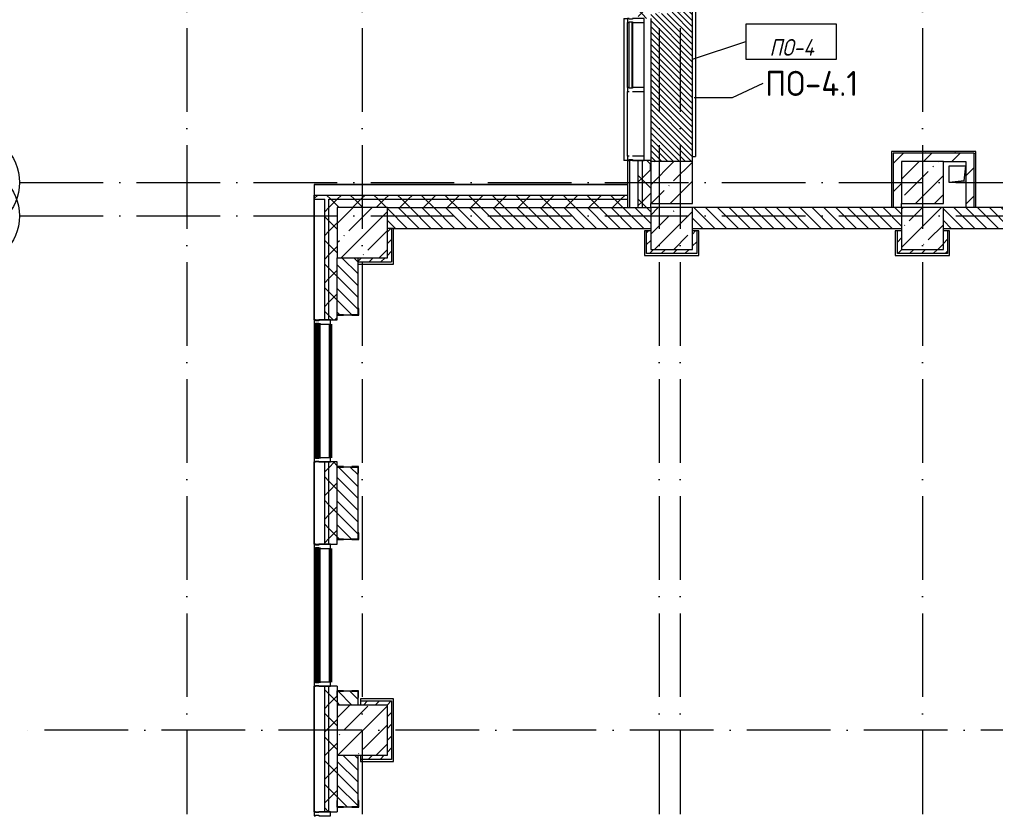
# Model space of a CAD drawing. Header units: millimetres. Extents: x -6467 to 106027, y -7090 to 195095.
# Drawn here: x 67059 to 78732, y 138298 to 147794 of the extents above; entities that cross this region are included whole.
import ezdxf

# ---------------------------------------------------------------- set-up
doc = ezdxf.new("R2010")
doc.units = ezdxf.units.MM
doc.linetypes.add('50_200_ШТРИХ_1Т_ш5_п1_п1_', pattern=[1400, 1000, -200, 0, -200])
for name, color, linetype, lineweight in [('A-DETL-1', 7, 'Continuous', 50), ('A-FLOR', 7, 'Continuous', 9), ('A-FLOR-IDEN', 7, 'Continuous', 9), ('A-GLAZ', 7, 'Continuous', 5), ('A-GLAZ-CWMG', 7, 'Continuous', 9), ('A-GLAZ-CWMG-1', 7, 'Continuous', 20), ('A-WALL', 7, 'Continuous', 5), ('A-WALL-FNSH-1', 7, 'Continuous', 5), ('A-WALL-IDEN', 7, 'Continuous', 9), ('I-WALL', 7, 'Continuous', 5), ('S-COLS', 7, 'Continuous', 9), ('S-COLS-1', 7, 'Continuous', 5)]:
    doc.layers.add(name, color=color, linetype=linetype, lineweight=lineweight)
for name, color, linetype, lineweight, true_color in [('A-FLOR-PATT-1', 7, 'Continuous', 5, 0xd61c12), ('A-GENM-1', 7, 'Continuous', 9, 0xaaaaaa), ('A-GENM-2', 7, 'Continuous', 20, 0xaaaaaa), ('I-WALL-1', 7, 'Continuous', 5, 0x787878), ('M-EQPM-1', 7, 'Continuous', 9, 0xaaaaaa), ('M-EQPM-2', 7, 'Continuous', 9, 0xe2e2e2), ('Оси-1', 7, 'Continuous', 20, 0xaaaaaa), ('Оси-3', 7, '50_200_ШТРИХ_1Т_ш5_п1_п1_', 9, 0xaaaaaa)]:
    doc.layers.add(name, color=color, linetype=linetype, lineweight=lineweight, true_color=true_color)
doc.styles.add('GOST Common', font='', dxfattribs={"height": 300})
doc.styles.add('GOST Common_I', font='', dxfattribs={"width": 0.9, "height": 200})
doc.styles.get('GOST Common').set_extended_font_data('GOST Common')
doc.styles.get('GOST Common_I').set_extended_font_data('GOST Common', italic=True)
pattern_1 = [(135, (109.45, 102614.03), (-70.71068, -70.71068), [])]
pattern_2 = [(45, (-77750, -42681.04), (-228.0985, 228.0985), []), (45, (-77521.9, -42681.04), (-228.0985, 228.0985), [403.225, -80.645, 6.706, -73.939])]
pattern_3 = [(45, (109.45, 102614.03), (-141.42136, 141.42136), []), (135, (109.45, 102614.03), (-141.42136, -141.42136), [])]
pattern_4 = [(45, (109.45, 102614.03), (-169.7056, 169.7056), [])]
pattern_5 = [(0, (109.45, 102614.03), (406.4, 101.6), [6.706, -298.094, 6.706, -298.094, -1625.6]), (0, (109.45, 102614.03), (406.4, 101.6), [-609.6, 6.706, -602.894, 6.706, -298.094, -711.2]), (0, (109.45, 102614.03), (406.4, 101.6), [-1524, 6.706, -196.494, 6.706, -501.294]), (120, (261.85, 102664.83), (-291.18818, 301.15272), [6.706, -298.094, 6.706, -298.094, -1625.6]), (120, (261.85, 102664.83), (-291.18818, 301.15272), [-609.6, 6.706, -602.894, 6.706, -298.094, -711.2]), (120, (261.85, 102664.83), (-291.18818, 301.15272), [-1524, 6.706, -196.494, 6.706, -501.294]), (240, (312.65, 102868.03), (-115.21182, -402.75272), [6.706, -298.094, 6.706, -298.094, -1625.6]), (240, (312.65, 102868.03), (-115.21182, -402.75272), [-609.6, 6.706, -602.894, 6.706, -298.094, -711.2]), (240, (312.65, 102868.03), (-115.21182, -402.75272), [-1524, 6.706, -196.494, 6.706, -501.294])]
pattern_6 = [(45, (109.45, 102614.03), (-70.71068, 70.71068), [])]

# ---------------------------------------------------------------- blocks, each defined once
blk = doc.blocks.new('BSC_Колонна _Прямоугольная - 600х600-22631166-АИ_План этажа Радиаторы_3')
at = {"layer": 'S-COLS-1'}
h = blk.add_hatch(dxfattribs=at)
h.set_pattern_fill('FP_50', color=256, style=0, pattern_type=2)
h.set_pattern_definition([(45, (-71050, -42631.04), (-228.0985, 228.0985), []), (45, (-70821.9, -42631.04), (-228.0985, 228.0985), [403.225, -80.645, 6.706, -73.939])])
h.paths.add_polyline_path([(-300, -300), (300, -300), (300, 300), (-300, 300), (-300, 1)])
for p, q in [((300, 300), (-300, 300)), ((-300, 300), (-300, -300)), ((300, -300), (300, 300)), ((-300, -300), (300, -300))]:
    blk.add_line(p, q, dxfattribs=at)
blk = doc.blocks.new('BSC_Колонна _Прямоугольная - 600х600-V24-АИ_План этажа Радиаторы_3')
at = {"layer": 'S-COLS-1'}
h = blk.add_hatch(dxfattribs=at)
h.set_pattern_fill('FP_53', color=256, style=0, pattern_type=2)
h.set_pattern_definition([(315, (-36681.04, 71050), (228.0985, 228.0985), []), (315, (-36681.04, 70821.9), (228.0985, 228.0985), [403.225, -80.645, 6.706, -73.939])])
h.paths.add_polyline_path([(-300, 300), (-300, -300), (300, -300), (300, 300)])
for p, q in [((300, 300), (-300, 300)), ((-300, 300), (-300, -300)), ((300, -300), (300, 300)), ((-300, -300), (300, -300))]:
    blk.add_line(p, q, dxfattribs=at)
blk = doc.blocks.new('BSC_Колонна _Прямоугольная - 500х500-V32-АИ_План этажа Радиаторы_3')
at = {"layer": 'S-COLS-1'}
h = blk.add_hatch(dxfattribs=at)
h.set_pattern_fill('FP_61', color=256, style=0, pattern_type=2)
h.set_pattern_definition(pattern_2)
h.paths.add_polyline_path([(-250, -250), (250, -250), (250, 250), (-250, 250), (-250, -49)])
for p, q in [((250, 250), (-250, 250)), ((-250, 250), (-250, -250)), ((250, -250), (250, 250)), ((-250, -250), (250, -250))]:
    blk.add_line(p, q, dxfattribs=at)
blk = doc.blocks.new('BSC_Колонна _Прямоугольная - 500х500-V94-АИ_План этажа Радиаторы_3')
at = {"layer": 'S-COLS-1'}
h = blk.add_hatch(dxfattribs=at)
h.set_pattern_fill('FP_129', color=256, style=0, pattern_type=2)
h.set_pattern_definition([(45, (-74750, -43231.04), (-228.0985, 228.0985), []), (45, (-74521.9, -43231.04), (-228.0985, 228.0985), [403.225, -80.645, 6.706, -73.939])])
h.paths.add_polyline_path([(-250, -250), (250, -250), (250, 250), (-250, 250), (-250, 104)])
for p, q in [((250, 250), (-250, 250)), ((-250, 250), (-250, -250)), ((250, -250), (250, 250)), ((-250, -250), (250, -250))]:
    blk.add_line(p, q, dxfattribs=at)
blk = doc.blocks.new('Прямоугольный импост - Импост структурный с накладкой - 180мм-22437111-АИ_План этажа Радиаторы_3')
at = {"layer": 'A-GLAZ-CWMG-1'}
for p, q in [((-50, 0), (-50, 17)), ((-50, 17), (0, 17)), ((0, 0), (-10, 0)), ((-10, 0), (-10, -40)), ((0, 17), (0, 0)), ((-50, -180), (-50, -40)), ((-10, -40), (0, -40)), ((0, -40), (0, -180)), ((0, -180), (-50, -180))]:
    blk.add_line(p, q, dxfattribs=at)
blk = doc.blocks.new('Прямоугольный импост - Импост структурный с накладкой - 180мм-22071093-АИ_План этажа Радиаторы_3')
at = {"layer": 'A-GLAZ-CWMG'}
for p, q in [((49825, 55111), (49050, 55111)), ((49825, 54931), (49050, 54931)), ((49825, 54914), (49050, 54914))]:
    blk.add_line(p, q, dxfattribs=at)
blk = doc.blocks.new('Прямоугольный импост - Импост структурный с накладкой - 180мм-V176-АИ_План этажа Радиаторы_3')
at = {"layer": 'A-GLAZ-CWMG'}
for p, q in [((6638, 55111), (5863, 55111)), ((6638, 54914), (5863, 54914))]:
    blk.add_line(p, q, dxfattribs=at)
blk = doc.blocks.new('Прямоугольный импост - Импост структурный с накладкой - 180мм-V179-АИ_План этажа Радиаторы_3')
at = {"layer": 'A-GLAZ-CWMG-1'}
for p, q in [((-25, 0), (-25, 17)), ((-25, 17), (25, 17)), ((-15, 0), (-25, 0)), ((-15, -40), (-15, 0)), ((25, 17), (25, 0)), ((-25, -180), (-25, -40)), ((-25, -40), (-15, -40)), ((25, -40), (25, -180)), ((25, -180), (-25, -180))]:
    blk.add_line(p, q, dxfattribs=at)
blk = doc.blocks.new('Прямоугольный импост - Импост структурный с накладкой - 180мм-22437157-АИ_План этажа Радиаторы_3')
at = {"layer": 'A-GLAZ-CWMG-1'}
for p, q in [((0, 17), (-50, 17)), ((-50, 17), (-50, 0)), ((-50, 0), (-40, 0)), ((-40, 0), (-40, -40)), ((-10, -40), (-10, 0)), ((-10, 0), (0, 0)), ((0, 0), (0, 17)), ((-40, -40), (-50, -40)), ((-50, -40), (-50, -180)), ((0, -40), (-10, -40)), ((0, -180), (0, -40)), ((-50, -180), (0, -180))]:
    blk.add_line(p, q, dxfattribs=at)
blk = doc.blocks.new('Прямоугольный импост - Импост структурный с накладкой - 180мм-22443230-АИ_План этажа Радиаторы_3')
at = {"layer": 'A-GLAZ-CWMG-1'}
for p, q in [((0, 17), (-50, 17)), ((-50, 17), (-50, 0)), ((-50, 0), (-40, 0)), ((-40, 0), (-40, -40)), ((-10, -40), (-10, 0)), ((-10, 0), (0, 0)), ((0, 0), (0, 17)), ((-40, -40), (-50, -40)), ((-50, -40), (-50, -180)), ((0, -40), (-10, -40)), ((0, -180), (0, -40)), ((-50, -180), (0, -180))]:
    blk.add_line(p, q, dxfattribs=at)
blk = doc.blocks.new('Прямоугольный импост - Импост структурный с накладкой - 180мм-22443239-АИ_План этажа Радиаторы_3')
at = {"layer": 'A-GLAZ-CWMG-1'}
for p, q in [((-50, 0), (-50, 17)), ((-50, 17), (0, 17)), ((-40, 0), (-50, 0)), ((-40, -40), (-40, 0)), ((0, 0), (-10, 0)), ((-10, 0), (-10, -40)), ((0, 17), (0, 0)), ((-50, -180), (-50, -40)), ((-50, -40), (-40, -40)), ((-10, -40), (0, -40)), ((0, -40), (0, -180)), ((0, -180), (-50, -180))]:
    blk.add_line(p, q, dxfattribs=at)
blk = doc.blocks.new('Прямоугольный импост - Импост структурный с накладкой - 180мм-22485506-АИ_План этажа Радиаторы_3')
at = {"layer": 'A-GLAZ-CWMG-1'}
for p, q in [((0, 17), (-50, 17)), ((-50, 17), (-50, 0)), ((-50, 0), (-40, 0)), ((-40, 0), (-40, -40)), ((-10, -40), (-10, 0)), ((-10, 0), (0, 0)), ((0, 0), (0, 17)), ((-40, -40), (-50, -40)), ((-50, -40), (-50, -180)), ((0, -40), (-10, -40)), ((0, -180), (0, -40)), ((-50, -180), (0, -180))]:
    blk.add_line(p, q, dxfattribs=at)
blk = doc.blocks.new('Прямоугольный импост - Импост структурный с накладкой - 180мм-22485508-АИ_План этажа Радиаторы_3')
at = {"layer": 'A-GLAZ-CWMG-1'}
for p, q in [((-50, 0), (-50, 17)), ((-50, 17), (0, 17)), ((-40, 0), (-50, 0)), ((-40, -40), (-40, 0)), ((0, 0), (-10, 0)), ((-10, 0), (-10, -40)), ((0, 17), (0, 0)), ((-50, -180), (-50, -40)), ((-50, -40), (-40, -40)), ((-10, -40), (0, -40)), ((0, -40), (0, -180)), ((0, -180), (-50, -180))]:
    blk.add_line(p, q, dxfattribs=at)
blk = doc.blocks.new('Прямоугольный импост - Импост структурный с накладкой - 180мм-22485512-АИ_План этажа Радиаторы_3')
at = {"layer": 'A-GLAZ-CWMG-1'}
for p, q in [((0, 17), (-50, 17)), ((-50, 17), (-50, 0)), ((-50, 0), (-40, 0)), ((-40, 0), (-40, -40)), ((-10, -40), (-10, 0)), ((-10, 0), (0, 0)), ((0, 0), (0, 17)), ((-40, -40), (-50, -40)), ((-50, -40), (-50, -180)), ((0, -40), (-10, -40)), ((0, -180), (0, -40)), ((-50, -180), (0, -180))]:
    blk.add_line(p, q, dxfattribs=at)
blk = doc.blocks.new('BSC_Колонна _Прямоугольная - 500х500-V262-АИ_План этажа Радиаторы_3')
at = {"layer": 'S-COLS-1'}
h = blk.add_hatch(dxfattribs=at)
h.set_pattern_fill('FP_212', color=256, style=0, pattern_type=2)
h.set_pattern_definition([(45, (-77750, -43231.04), (-228.0985, 228.0985), []), (45, (-77521.9, -43231.04), (-228.0985, 228.0985), [403.225, -80.645, 6.706, -73.939])])
h.paths.add_polyline_path([(-250, -250), (250, -250), (250, 250), (-250, 250)])
for p, q in [((250, 250), (-250, 250)), ((-250, 250), (-250, -250)), ((250, -250), (250, 250)), ((-250, -250), (250, -250))]:
    blk.add_line(p, q, dxfattribs=at)
blk = doc.blocks.new('BSC_Колонна _Прямоугольная - 500х500-V263-АИ_План этажа Радиаторы_3')
at = {"layer": 'S-COLS-1'}
h = blk.add_hatch(dxfattribs=at)
h.set_pattern_fill('FP_213', color=256, style=0, pattern_type=2)
h.set_pattern_definition([(45, (-74750, -42681.04), (-228.0985, 228.0985), []), (45, (-74521.9, -42681.04), (-228.0985, 228.0985), [403.225, -80.645, 6.706, -73.939])])
h.paths.add_polyline_path([(-250, -250), (250, -250), (250, 250), (-250, 250), (-250, -49)])
for p, q in [((250, 250), (-250, 250)), ((-250, 250), (-250, -250)), ((250, -250), (250, 250)), ((-250, -250), (250, -250))]:
    blk.add_line(p, q, dxfattribs=at)
blk = doc.blocks.new('BSC_Колонна _Прямоугольная - 500х500-V264-АИ_План этажа Радиаторы_3')
at = {"layer": 'S-COLS-1'}
h = blk.add_hatch(dxfattribs=at)
h.set_pattern_fill('FP_61', color=256, style=0, pattern_type=2)
h.set_pattern_definition(pattern_2)
h.paths.add_polyline_path([(-250, -250), (250, -250), (250, 250), (-250, 250), (-250, -49)])
for p, q in [((250, 250), (-250, 250)), ((-250, 250), (-250, -250)), ((250, -250), (250, 250)), ((-250, -250), (250, -250))]:
    blk.add_line(p, q, dxfattribs=at)
blk = doc.blocks.new('Канал вертикальный прямоугольный - Шахта - значок проема-24087362-АИ_План этажа Радиаторы_3')
at = {"layer": 'M-EQPM-2'}
blk.add_hatch(color=256, dxfattribs=at).paths.add_polyline_path([(100, 100), (-100, 100), (-100, -100), (-80, 80)])
at = {"layer": 'M-EQPM-1'}
for p, q in [((-100, -100), (-100, 100)), ((-100, 100), (100, 100)), ((-80, 80), (-100, -100)), ((-80, 80), (100, 100)), ((100, 100), (100, -100)), ((100, -100), (-100, -100))]:
    blk.add_line(p, q, dxfattribs=at)
blk = doc.blocks.new('Фахверк _газобетон торцы_486 - Фахверк _газобетон торцы_-25579797-АИ_План этажа Радиаторы_3')
at = {"layer": 'A-GENM-2'}
for p, q in [((89406, 11135), (89325, 11135)), ((89325, 11135), (89325, 11129)), ((89325, 11129), (89400, 11129)), ((89400, 11129), (89400, 11054)), ((89406, 11054), (89406, 11135)), ((89400, 11054), (89406, 11054)), ((89400, 10879), (89325, 10879)), ((89325, 10879), (89325, 10873)), ((89325, 10873), (89406, 10873)), ((89400, 10954), (89400, 10879)), ((89406, 10954), (89400, 10954)), ((89406, 10873), (89406, 10954))]:
    blk.add_line(p, q, dxfattribs=at)
blk = doc.blocks.new('Фахверк _газобетон торцы_487 - Фахверк _газобетон торцы_-25579823-АИ_План этажа Радиаторы_3')
at = {"layer": 'A-GENM-2'}
for p, q in [((89406, 11135), (89325, 11135)), ((89325, 11135), (89325, 11129)), ((89325, 11129), (89400, 11129)), ((89400, 11129), (89400, 11054)), ((89406, 11054), (89406, 11135)), ((89400, 11054), (89406, 11054)), ((89400, 10879), (89325, 10879)), ((89325, 10879), (89325, 10873)), ((89325, 10873), (89406, 10873)), ((89400, 10954), (89400, 10879)), ((89406, 10954), (89400, 10954)), ((89406, 10873), (89406, 10954))]:
    blk.add_line(p, q, dxfattribs=at)
blk = doc.blocks.new('Фахверк _газобетон торцы_488 - Фахверк _газобетон торцы_-25579843-АИ_План этажа Радиаторы_3')
at = {"layer": 'A-GENM-2'}
for p, q in [((89406, 11135), (89325, 11135)), ((89325, 11135), (89325, 11129)), ((89325, 11129), (89400, 11129)), ((89400, 11129), (89400, 11054)), ((89406, 11054), (89406, 11135)), ((89400, 11054), (89406, 11054)), ((89400, 10879), (89325, 10879)), ((89325, 10879), (89325, 10873)), ((89325, 10873), (89406, 10873)), ((89400, 10954), (89400, 10879)), ((89406, 10954), (89400, 10954)), ((89406, 10873), (89406, 10954))]:
    blk.add_line(p, q, dxfattribs=at)
blk = doc.blocks.new('Фахверк _газобетон торцы_489 - Фахверк _газобетон торцы_-25579869-АИ_План этажа Радиаторы_3')
at = {"layer": 'A-GENM-2'}
for p, q in [((89406, 11135), (89325, 11135)), ((89325, 11135), (89325, 11129)), ((89325, 11129), (89400, 11129)), ((89400, 11129), (89400, 11054)), ((89406, 11054), (89406, 11135)), ((89400, 11054), (89406, 11054)), ((89400, 10879), (89325, 10879)), ((89325, 10879), (89325, 10873)), ((89325, 10873), (89406, 10873)), ((89400, 10954), (89400, 10879)), ((89406, 10954), (89400, 10954)), ((89406, 10873), (89406, 10954))]:
    blk.add_line(p, q, dxfattribs=at)
blk = doc.blocks.new('Фахверк _газобетон торцы_490 - Фахверк _газобетон торцы_-25579889-АИ_План этажа Радиаторы_3')
at = {"layer": 'A-GENM-2'}
for p, q in [((89406, 11135), (89325, 11135)), ((89325, 11135), (89325, 11129)), ((89325, 11129), (89400, 11129)), ((89400, 11129), (89400, 11054)), ((89406, 11054), (89406, 11135)), ((89400, 11054), (89406, 11054)), ((89400, 10879), (89325, 10879)), ((89325, 10879), (89325, 10873)), ((89325, 10873), (89406, 10873)), ((89400, 10954), (89400, 10879)), ((89406, 10954), (89400, 10954)), ((89406, 10873), (89406, 10954))]:
    blk.add_line(p, q, dxfattribs=at)
blk = doc.blocks.new('Фахверк _газобетон торцы_762 - Фахверк _газобетон торцы_-25587595-АИ_План этажа Радиаторы_3')
at = {"layer": 'A-GENM-2'}
for p, q in [((89406, 11135), (89325, 11135)), ((89325, 11135), (89325, 11129)), ((89406, 11129), (89406, 11135))]:
    blk.add_line(p, q, dxfattribs=at)
blk = doc.blocks.new('Отлив_СКБ - Отлив витража-V317-АИ_План этажа Радиаторы_3')
at = {"layer": 'A-GLAZ'}
for p, q in [((0, 57), (0, 100)), ((1700, 100), (0, 100)), ((0, 2), (10, 2)), ((865, 2), (1660, 2)), ((1690, 2), (1700, 2)), ((1700, 100), (1700, 57)), ((1650, 0), (875, 0))]:
    blk.add_line(p, q, dxfattribs=at)
blk = doc.blocks.new('Ось сетки - Круг_Ø6_00__ISO-2_5_0_9K_-17386508-АИ_План этажа Радиаторы_3')
at = {"layer": 'Оси-1'}
blk.add_circle((0, 0), 3, dxfattribs=at)
blk = doc.blocks.new('AAR_СКБ_Марка_Перекрытия_1 мм - Марка пола-27961726-АИ_План этажа Радиаторы_3')
at = {"layer": 'A-FLOR-IDEN'}
for p, q in [((2.723, 2.101), (-2.69, 2.101)), ((-2.69, 2.101), (-2.69, 0)), ((2.723, 0), (2.723, 2.101)), ((-2.69, 0), (2.723, 0))]:
    blk.add_line(p, q, dxfattribs=at)

msp = doc.modelspace()

# ---------------------------------------------------------------- hatches: boundary and pattern name
at = {"layer": 'A-FLOR-PATT-1'}
h = msp.add_hatch(dxfattribs=at)
h.set_pattern_fill('FP_346', color=256, style=0, pattern_type=2)
h.set_pattern_definition([(315, (74859.45, 147320.076), (35.3553, 35.3553), [])])
h.paths.add_polyline_path([(74609, 146095), (75109, 146095), (75109, 148545), (74859, 148545), (74859, 147960), (74865, 147960), (74864, 147879), (74859, 147879), (74859, 147868), (74609, 147868), (74609, 146108)])
at = {"layer": 'A-WALL'}
h = msp.add_hatch(dxfattribs=at)
h.set_pattern_fill('FP_122', color=256, style=0, pattern_type=2)
h.set_pattern_definition(pattern_3)
h.paths.add_polyline_path([(74609, 145545), (74609, 146108), (74509, 146108), (74509, 145545)])
h.paths.add_polyline_path([(74609, 147808), (74609, 149045), (74509, 149045), (74509, 147808)])
h.paths.add_polyline_path([(74509, 150745), (74609, 150745), (74609, 151908), (74509, 151908), (74509, 150871)])
h.paths.add_polyline_path([(74609, 153608), (74609, 154808), (74509, 154808), (74509, 153608)])
h.paths.add_polyline_path([(74609, 156508), (74609, 157795), (74509, 157795), (74509, 156508)])
h = msp.add_hatch(dxfattribs=at)
h.set_pattern_fill('FP_122', color=256, style=0, pattern_type=2)
h.set_pattern_definition(pattern_3)
h.paths.add_polyline_path([(74509, 145545), (74509, 146108), (74459, 146108), (74459, 145545)])
h.paths.add_polyline_path([(74509, 147808), (74509, 149045), (74459, 149045), (74459, 147808)])
h.paths.add_polyline_path([(74509, 150745), (74509, 151908), (74459, 151908), (74459, 150745)])
h.paths.add_polyline_path([(74459, 153608), (74509, 153608), (74509, 154808), (74459, 154808), (74459, 153684)])
h.paths.add_polyline_path([(74459, 156508), (74509, 156508), (74509, 157695), (74459, 157695), (74459, 157200)])
h = msp.add_hatch(dxfattribs=at)
h.set_pattern_fill('FP_122', color=256, style=0, pattern_type=2)
h.set_pattern_definition(pattern_3)
h.paths.add_polyline_path([(74332, 145645), (74332, 145695), (70584, 145695), (70584, 145645), (74005, 145645)])
h = msp.add_hatch(dxfattribs=at)
h.set_pattern_fill('FP_122', color=256, style=0, pattern_type=2)
h.set_pattern_definition(pattern_3)
h.paths.add_polyline_path([(70709, 114845), (70759, 114845), (70759, 116280), (70709, 116280), (70709, 114945)])
h.paths.add_polyline_path([(70709, 117980), (70759, 117980), (70759, 118965), (70709, 118965), (70709, 118527)])
h.paths.add_polyline_path([(70709, 120665), (70759, 120665), (70759, 122165), (70709, 122165), (70709, 121340)])
h.paths.add_polyline_path([(70759, 123865), (70759, 124850), (70709, 124850), (70709, 123865)])
h.paths.add_polyline_path([(70709, 126550), (70759, 126550), (70759, 128050), (70709, 128050), (70709, 126965)])
h.paths.add_polyline_path([(70709, 129750), (70759, 129750), (70759, 130735), (70709, 130735), (70709, 129777)])
h.paths.add_polyline_path([(70709, 132435), (70759, 132435), (70759, 133934), (70709, 133934), (70709, 132590)])
h.paths.add_polyline_path([(70709, 135634), (70759, 135634), (70759, 136618), (70709, 136618)])
h.paths.add_polyline_path([(70759, 138318), (70759, 139819), (70709, 139819), (70709, 138318)])
h.paths.add_polyline_path([(70759, 141519), (70759, 142502), (70709, 142502), (70709, 141519)])
h.paths.add_polyline_path([(70759, 144202), (70759, 145645), (70709, 145645), (70709, 144202)])
h = msp.add_hatch(dxfattribs=at)
h.set_pattern_fill('FP_122', color=256, style=0, pattern_type=2)
h.set_pattern_definition(pattern_3)
h.paths.add_polyline_path([(74332, 145545), (74332, 145645), (70759, 145645), (70759, 145545), (74005, 145545)])
h = msp.add_hatch(dxfattribs=at)
h.set_pattern_fill('FP_122', color=256, style=0, pattern_type=2)
h.set_pattern_definition(pattern_3)
h.paths.add_polyline_path([(70859, 114945), (70859, 116280), (70759, 116280), (70759, 114945)])
h.paths.add_polyline_path([(70859, 117980), (70859, 118965), (70759, 118965), (70759, 117980)])
h.paths.add_polyline_path([(70759, 120665), (70859, 120665), (70859, 122165), (70759, 122165), (70759, 120995)])
h.paths.add_polyline_path([(70859, 123865), (70859, 124850), (70759, 124850), (70759, 123865)])
h.paths.add_polyline_path([(70759, 126550), (70859, 126550), (70859, 128050), (70759, 128050), (70759, 126965)])
h.paths.add_polyline_path([(70759, 129750), (70859, 129750), (70859, 130735), (70759, 130735), (70759, 129777)])
h.paths.add_polyline_path([(70759, 132435), (70859, 132435), (70859, 133934), (70759, 133934), (70759, 132590)])
h.paths.add_polyline_path([(70859, 135634), (70859, 136618), (70759, 136618), (70759, 135634)])
h.paths.add_polyline_path([(70759, 138318), (70859, 138318), (70859, 139819), (70759, 139819), (70759, 139621)])
h.paths.add_polyline_path([(70759, 141519), (70859, 141519), (70859, 142502), (70759, 142502)])
h.paths.add_polyline_path([(70859, 144202), (70859, 145545), (70759, 145545), (70759, 144202)])
at = {"layer": 'I-WALL'}
h = msp.add_hatch(dxfattribs=at)
h.set_pattern_fill('FP_4', color=256, style=0, pattern_type=2)
h.set_pattern_definition(pattern_4)
h.paths.add_polyline_path([(77509, 145545), (77609, 145545), (77609, 146195), (77509, 146195), (77509, 145595)])
h = msp.add_hatch(dxfattribs=at)
h.set_pattern_fill('FP_4', color=256, style=0, pattern_type=2)
h.set_pattern_definition(pattern_4)
h.paths.add_polyline_path([(78109, 146095), (78379, 146095), (78379, 146195), (77609, 146195), (77609, 146095)])
h = msp.add_hatch(dxfattribs=at)
h.set_pattern_fill('FP_4', color=256, style=0, pattern_type=2)
h.set_pattern_definition(pattern_4)
h.paths.add_polyline_path([(78479, 145545), (78479, 146195), (78379, 146195), (78379, 145545)])
h = msp.add_hatch(dxfattribs=at)
h.set_pattern_fill('FP_2', color=256, style=0, pattern_type=2)
h.set_pattern_definition(pattern_1)
h.paths.add_polyline_path([(74609, 145295), (74609, 145545), (71459, 145545), (71459, 145295), (74005, 145295)])
h = msp.add_hatch(dxfattribs=at)
h.set_pattern_fill('FP_2', color=256, style=0, pattern_type=2)
h.set_pattern_definition(pattern_1)
h.paths.add_polyline_path([(88859, 145295), (88859, 145545), (83509, 145545), (83509, 145295), (85584, 145295)])
h.paths.add_polyline_path([(82276, 145295), (83009, 145295), (83009, 145545), (78109, 145545), (78109, 145295), (78967, 145295)])
h.paths.add_polyline_path([(77313, 145295), (77609, 145295), (77609, 145545), (75109, 145545), (75109, 145295), (75659, 145295)])
h = msp.add_hatch(dxfattribs=at)
h.set_pattern_fill('FP_5', color=256, style=0, pattern_type=2)
h.set_pattern_definition(pattern_6)
h.paths.add_polyline_path([(71509, 144895), (71509, 145295), (71459, 145295), (71459, 144895)])
h = msp.add_hatch(dxfattribs=at)
h.set_pattern_fill('FP_5', color=256, style=0, pattern_type=2)
h.set_pattern_definition(pattern_6)
h.paths.add_polyline_path([(74609, 144995), (74609, 145265), (74559, 145265), (74559, 144995)])
h = msp.add_hatch(dxfattribs=at)
h.set_pattern_fill('FP_5', color=256, style=0, pattern_type=2)
h.set_pattern_definition(pattern_6)
h.paths.add_polyline_path([(75159, 144995), (75159, 145265), (75109, 145265), (75109, 144995)])
h = msp.add_hatch(dxfattribs=at)
h.set_pattern_fill('FP_5', color=256, style=0, pattern_type=2)
h.set_pattern_definition(pattern_6)
h.paths.add_polyline_path([(77609, 144995), (77609, 145265), (77559, 145265), (77559, 144995)])
h = msp.add_hatch(dxfattribs=at)
h.set_pattern_fill('FP_5', color=256, style=0, pattern_type=2)
h.set_pattern_definition(pattern_6)
h.paths.add_polyline_path([(78159, 144995), (78159, 145265), (78109, 145265), (78109, 144995)])
h = msp.add_hatch(dxfattribs=at)
h.set_pattern_fill('FP_5', color=256, style=0, pattern_type=2)
h.set_pattern_definition(pattern_6)
h.paths.add_polyline_path([(75109, 144995), (75109, 145045), (74609, 145045), (74609, 144995)])
h = msp.add_hatch(dxfattribs=at)
h.set_pattern_fill('FP_5', color=256, style=0, pattern_type=2)
h.set_pattern_definition(pattern_6)
h.paths.add_polyline_path([(78109, 144995), (78109, 145045), (77609, 145045), (77609, 144995)])
h = msp.add_hatch(dxfattribs=at)
h.set_pattern_fill('FP_2', color=256, style=0, pattern_type=2)
h.set_pattern_definition(pattern_1)
h.paths.add_polyline_path([(71109, 144263), (71109, 144945), (70859, 144945), (70859, 144263)])
h = msp.add_hatch(dxfattribs=at)
h.set_pattern_fill('FP_5', color=256, style=0, pattern_type=2)
h.set_pattern_definition(pattern_6)
h.paths.add_polyline_path([(71459, 144895), (71459, 144945), (71109, 144945), (71109, 144895)])
h = msp.add_hatch(dxfattribs=at)
h.set_pattern_fill('FP_2', color=256, style=0, pattern_type=2)
h.set_pattern_definition(pattern_1)
h.paths.add_polyline_path([(71109, 141580), (71109, 142442), (70859, 142442), (70859, 141580)])
h = msp.add_hatch(dxfattribs=at)
h.set_pattern_fill('FP_2', color=256, style=0, pattern_type=2)
h.set_pattern_definition(pattern_1)
h.paths.add_polyline_path([(70859, 138379), (71109, 138379), (71109, 138995), (70859, 138995)])
h.paths.add_polyline_path([(70859, 139595), (71109, 139595), (71109, 139759), (70859, 139759), (70859, 139621)])
h = msp.add_hatch(dxfattribs=at)
h.set_pattern_fill('FP_5', color=256, style=0, pattern_type=2)
h.set_pattern_definition(pattern_6)
h.paths.add_polyline_path([(71139, 139595), (71509, 139595), (71509, 139645), (71139, 139645), (71139, 139621)])
h = msp.add_hatch(dxfattribs=at)
h.set_pattern_fill('FP_5', color=256, style=0, pattern_type=2)
h.set_pattern_definition(pattern_6)
h.paths.add_polyline_path([(71509, 138995), (71509, 139595), (71459, 139595), (71459, 138995)])
h = msp.add_hatch(dxfattribs=at)
h.set_pattern_fill('FP_5', color=256, style=0, pattern_type=2)
h.set_pattern_definition(pattern_6)
h.paths.add_polyline_path([(71459, 138945), (71509, 138945), (71509, 138995), (71139, 138995), (71139, 138945)])
at = {"layer": 'I-WALL-1'}
h = msp.add_hatch(dxfattribs=at)
h.set_pattern_fill('FP_3', color=256, style=0, pattern_type=2)
h.set_pattern_definition(pattern_5)
h.paths.add_polyline_path([(77509, 145545), (77509, 146215), (77489, 146215), (77489, 145545)])
h = msp.add_hatch(dxfattribs=at)
h.set_pattern_fill('FP_3', color=256, style=0, pattern_type=2)
h.set_pattern_definition(pattern_5)
h.paths.add_polyline_path([(77609, 146195), (78479, 146195), (78479, 146215), (77509, 146215), (77509, 146195)])
h = msp.add_hatch(dxfattribs=at)
h.set_pattern_fill('FP_3', color=256, style=0, pattern_type=2)
h.set_pattern_definition(pattern_5)
h.paths.add_polyline_path([(78499, 145545), (78499, 146215), (78479, 146215), (78479, 145545)])

# ---------------------------------------------------------------- linework, layer by layer
at = {"layer": 'A-DETL-1'}
for p, q in [((70599, 144162), (70599, 142542)), ((70639, 142542), (70639, 144162)), ((70779, 142552), (70779, 144152)), ((70599, 141479), (70599, 139859)), ((70639, 139859), (70639, 141479)), ((70779, 139869), (70779, 141469))]:
    msp.add_line(p, q, dxfattribs=at)
at = {"layer": 'A-FLOR'}
for p, q in [((75109, 146095), (75109, 148545)), ((74609, 147808), (74609, 146108))]:
    msp.add_line(p, q, dxfattribs=at)
at = {"layer": 'A-FLOR-IDEN'}
msp.add_line((75109, 147320), (75747, 147530), dxfattribs=at)
at = {"layer": 'A-WALL'}
for p, q in [((75144, 148485), (75144, 146155)), ((75109, 146155), (75144, 146155)), ((77509, 146195), (77509, 145545)), ((78479, 146195), (77509, 146195)), ((78479, 145545), (78479, 146195)), ((74359, 145545), (74359, 146108)), ((74459, 145545), (74459, 146108)), ((74509, 145545), (74509, 146108)), ((70582, 145820), (74332, 145820)), ((74332, 145822), (74332, 145545)), ((70582, 145695), (74332, 145695)), ((70582, 145695), (70582, 145545)), ((70584, 144202), (70584, 145695)), ((70582, 145645), (70709, 145645)), ((70709, 144202), (70709, 145645)), ((70759, 145645), (74332, 145645)), ((70759, 144202), (70759, 145645)), ((71459, 145545), (74609, 145545)), ((77609, 145545), (75109, 145545)), ((83009, 145545), (78109, 145545)), ((71509, 145295), (71509, 144895)), ((71534, 145295), (74609, 145295)), ((74559, 144995), (74559, 145265)), ((75109, 145295), (77609, 145295)), ((75159, 145265), (75159, 144995)), ((77559, 144995), (77559, 145265)), ((78109, 145295), (83009, 145295)), ((78159, 145265), (78159, 144995)), ((75159, 144995), (74559, 144995)), ((78159, 144995), (77559, 144995)), ((70859, 144202), (70859, 144945)), ((71109, 144263), (71109, 144945)), ((71109, 144895), (71509, 144895)), ((70584, 144202), (70859, 144202)), ((70859, 144263), (71109, 144263)), ((70859, 142502), (70584, 142502)), ((70584, 141519), (70584, 142502)), ((70709, 141519), (70709, 142502)), ((70759, 141519), (70759, 142502)), ((70859, 141519), (70859, 142502)), ((71109, 142442), (70859, 142442)), ((71109, 141580), (71109, 142442)), ((70584, 141519), (70859, 141519)), ((70859, 141580), (71109, 141580)), ((70859, 139819), (70584, 139819)), ((70584, 138318), (70584, 139819)), ((70709, 138318), (70709, 139819)), ((70759, 138318), (70759, 139819)), ((70859, 139819), (70859, 139595)), ((71109, 139759), (70859, 139759)), ((71109, 139595), (71109, 139759)), ((71139, 139645), (71509, 139645)), ((71509, 139645), (71509, 138945)), ((70859, 138995), (70859, 138318)), ((71109, 138379), (71109, 138995)), ((71509, 138945), (71139, 138945)), ((70859, 138379), (71109, 138379)), ((70584, 138318), (70859, 138318))]:
    msp.add_line(p, q, dxfattribs=at)
at = {"layer": 'A-WALL-FNSH-1'}
for p, q in [((77489, 146215), (77489, 145545)), ((78499, 146215), (77489, 146215)), ((78499, 145545), (78499, 146215)), ((74332, 146108), (74332, 145822)), ((74609, 146108), (74332, 146108)), ((74609, 146095), (74609, 146108)), ((78109, 146095), (78379, 146095)), ((78379, 146095), (78379, 146045)), ((74332, 145822), (70582, 145822)), ((70582, 145822), (70582, 145695)), ((78379, 145845), (78379, 145545)), ((74609, 145545), (74609, 145595)), ((77609, 145545), (77609, 145595)), ((70582, 145545), (70582, 144202)), ((71534, 145295), (71459, 145295)), ((71534, 144870), (71534, 145295)), ((74534, 145265), (74534, 144970)), ((74609, 145265), (74534, 145265)), ((75184, 145265), (75109, 145265)), ((75184, 144970), (75184, 145265)), ((77534, 145265), (77534, 144970)), ((77609, 145265), (77534, 145265)), ((78184, 145265), (78109, 145265)), ((78184, 144970), (78184, 145265)), ((71109, 144870), (71534, 144870)), ((74534, 144970), (75184, 144970)), ((77534, 144970), (78184, 144970)), ((70582, 144202), (70584, 144202)), ((70582, 142502), (70582, 141519)), ((70584, 142502), (70582, 142502)), ((70582, 141519), (70584, 141519)), ((70582, 139819), (70582, 138318)), ((70584, 139819), (70582, 139819)), ((71534, 139670), (71139, 139670)), ((71139, 139670), (71139, 139595)), ((71534, 138920), (71534, 139670)), ((71139, 138995), (71139, 138920)), ((71139, 138920), (71534, 138920)), ((70582, 138318), (70584, 138318))]:
    msp.add_line(p, q, dxfattribs=at)
at = {"layer": 'A-WALL-IDEN'}
for p, q in [((75586, 146860), (75952, 147034)), ((75127, 146860), (75586, 146860))]:
    msp.add_line(p, q, dxfattribs=at)
at = {"layer": 'Оси-3'}
for p, q in [((69059, 193895), (69059, 96724)), ((71159, 193895), (71159, 96724)), ((74709, 193895), (74709, 113945)), ((74959, 193895), (74959, 113945)), ((77859, 193895), (77859, 111945)), ((67059, 145845), (104827, 145845)), ((67059, 145445), (104827, 145445)), ((89359, 139295), (67059, 139295))]:
    msp.add_line(p, q, dxfattribs=at)

# ---------------------------------------------------------------- block references
at = {"layer": 'A-FLOR-IDEN', "xscale": 199.9999999999999, "yscale": 199.9999999999999, "zscale": 199.9999999999999}
msp.add_blockref('AAR_СКБ_Марка_Перекрытия_1 мм - Марка пола-27961726-АИ_План этажа Радиаторы_3', (76285, 147320), dxfattribs=at)
at = {"layer": 'A-GENM-1'}
for name, p, rotation in [('Фахверк _газобетон торцы_762 - Фахверк _газобетон торцы_-25587595-АИ_План этажа Радиаторы_3', (85738, 56665), 89.99999999999974), ('Фахверк _газобетон торцы_490 - Фахверк _газобетон торцы_-25579889-АИ_План этажа Радиаторы_3', (59981, 233663), 270.0000000000001), ('Фахверк _газобетон торцы_489 - Фахверк _газобетон торцы_-25579869-АИ_План этажа Радиаторы_3', (81988, 53042), 89.99999999999974), ('Фахверк _газобетон торцы_488 - Фахверк _газобетон торцы_-25579843-АИ_План этажа Радиаторы_3', (59981, 230980), 270.0000000000001), ('Фахверк _газобетон торцы_487 - Фахверк _газобетон торцы_-25579823-АИ_План этажа Радиаторы_3', (81988, 50359), 89.99999999999974), ('Фахверк _газобетон торцы_486 - Фахверк _газобетон торцы_-25579797-АИ_План этажа Радиаторы_3', (59981, 227779), 270.0000000000001)]:
    msp.add_blockref(name, p, dxfattribs=dict(at, rotation=rotation))
at = {"layer": 'A-GLAZ', "rotation": 90.00000000000011}
msp.add_blockref('Отлив_СКБ - Отлив витража-V317-АИ_План этажа Радиаторы_3', (74389, 146108), dxfattribs=at)
at = {"layer": 'A-GLAZ-CWMG'}
for name, p, rotation in [('Прямоугольный импост - Импост структурный с накладкой - 180мм-22437157-АИ_План этажа Радиаторы_3', (74349, 147808), 89.99999999999699), ('Прямоугольный импост - Импост структурный с накладкой - 180мм-22071093-АИ_План этажа Радиаторы_3', (19418, 196808), 269.9999999999983), ('Прямоугольный импост - Импост структурный с накладкой - 180мм-V176-АИ_План этажа Радиаторы_3', (19418, 152796), 269.9999999999988), ('Прямоугольный импост - Импост структурный с накладкой - 180мм-22443230-АИ_План этажа Радиаторы_3', (70599, 144202), 90), ('Прямоугольный импост - Импост структурный с накладкой - 180мм-22485506-АИ_План этажа Радиаторы_3', (70599, 141519), 90), ('Прямоугольный импост - Импост структурный с накладкой - 180мм-22485512-АИ_План этажа Радиаторы_3', (70599, 138318), 90)]:
    msp.add_blockref(name, p, dxfattribs=dict(at, rotation=rotation))
at = {"layer": 'A-GLAZ-CWMG', "extrusion": (0, 0, -1)}
for name, p, rotation in [('Прямоугольный импост - Импост структурный с накладкой - 180мм-V179-АИ_План этажа Радиаторы_3', (-74349, 146958), 270.000000000003), ('Прямоугольный импост - Импост структурный с накладкой - 180мм-22437111-АИ_План этажа Радиаторы_3', (-74349, 146108), 270.000000000003), ('Прямоугольный импост - Импост структурный с накладкой - 180мм-22443239-АИ_План этажа Радиаторы_3', (-70599, 142502), 270), ('Прямоугольный импост - Импост структурный с накладкой - 180мм-22485508-АИ_План этажа Радиаторы_3', (-70599, 139819), 270)]:
    msp.add_blockref(name, p, dxfattribs=dict(at, rotation=rotation))
at = {"layer": 'M-EQPM-1', "rotation": 180}
msp.add_blockref('Канал вертикальный прямоугольный - Шахта - значок проема-24087362-АИ_План этажа Радиаторы_3', (78279, 145945), dxfattribs=at)
at = {"layer": 'S-COLS'}
for name, p in [('BSC_Колонна _Прямоугольная - 500х500-V94-АИ_План этажа Радиаторы_3', (74859, 145845)), ('BSC_Колонна _Прямоугольная - 500х500-V262-АИ_План этажа Радиаторы_3', (77859, 145845)), ('BSC_Колонна _Прямоугольная - 600х600-22631166-АИ_План этажа Радиаторы_3', (71159, 145245)), ('BSC_Колонна _Прямоугольная - 500х500-V263-АИ_План этажа Радиаторы_3', (74859, 145295)), ('BSC_Колонна _Прямоугольная - 500х500-V32-АИ_План этажа Радиаторы_3', (77859, 145295)), ('BSC_Колонна _Прямоугольная - 500х500-V264-АИ_План этажа Радиаторы_3', (77859, 145295))]:
    msp.add_blockref(name, p, dxfattribs=at)
at = {"layer": 'S-COLS', "rotation": 89.9999999999999}
msp.add_blockref('BSC_Колонна _Прямоугольная - 600х600-V24-АИ_План этажа Радиаторы_3', (71159, 139295), dxfattribs=at)
at = {"layer": 'Оси-1', "xscale": 199.9999999999999, "yscale": 199.9999999999999, "zscale": 199.9999999999999, "rotation": 269.9999999999995}
for p in [(66459, 145845), (66459, 145445)]:
    msp.add_blockref('Ось сетки - Круг_Ø6_00__ISO-2_5_0_9K_-17386508-АИ_План этажа Радиаторы_3', p, dxfattribs=at)

# ---------------------------------------------------------------- texts
at = {"layer": 'A-FLOR-IDEN', "insert": (76295, 147460), "char_height": 200, "width": 572.4, "attachment_point": 5, "line_spacing_factor": 1.022766, "style": 'GOST Common_I'}
msp.add_mtext('\\pxqc,t0.9,1.8,2.7,3.6,4.5,5.4,6.3,7.2,8.1,9,9.9,10.8,11.7,12.6,13.5,14.4,15.3,16.2,17.1,18,18.9,19.8,20.7,21.6,22.5,23.4,24.3,25.2,26.1,27,27.9,28.8;{ПО-4}', dxfattribs=at)
at = {"layer": 'A-WALL-IDEN', "insert": (76534, 147180), "char_height": 300, "width": 1178, "attachment_point": 2, "line_spacing_factor": 1.022766, "style": 'GOST Common'}
msp.add_mtext('\\pxqc,t0.26667,0.53333,0.8,1.06667,1.33333,1.6,1.86667,2.13333,2.4,2.66667,2.93333,3.2,3.46667,3.73333,4,4.26667,4.53333,4.8,5.06667,5.33333,5.6,5.86667,6.13333,6.4,6.66667,6.93333,7.2,7.46667,7.73333,8,8.26667,8.53333;{ПО-4.1}', dxfattribs=at)

doc.saveas('drawing.dxf')
